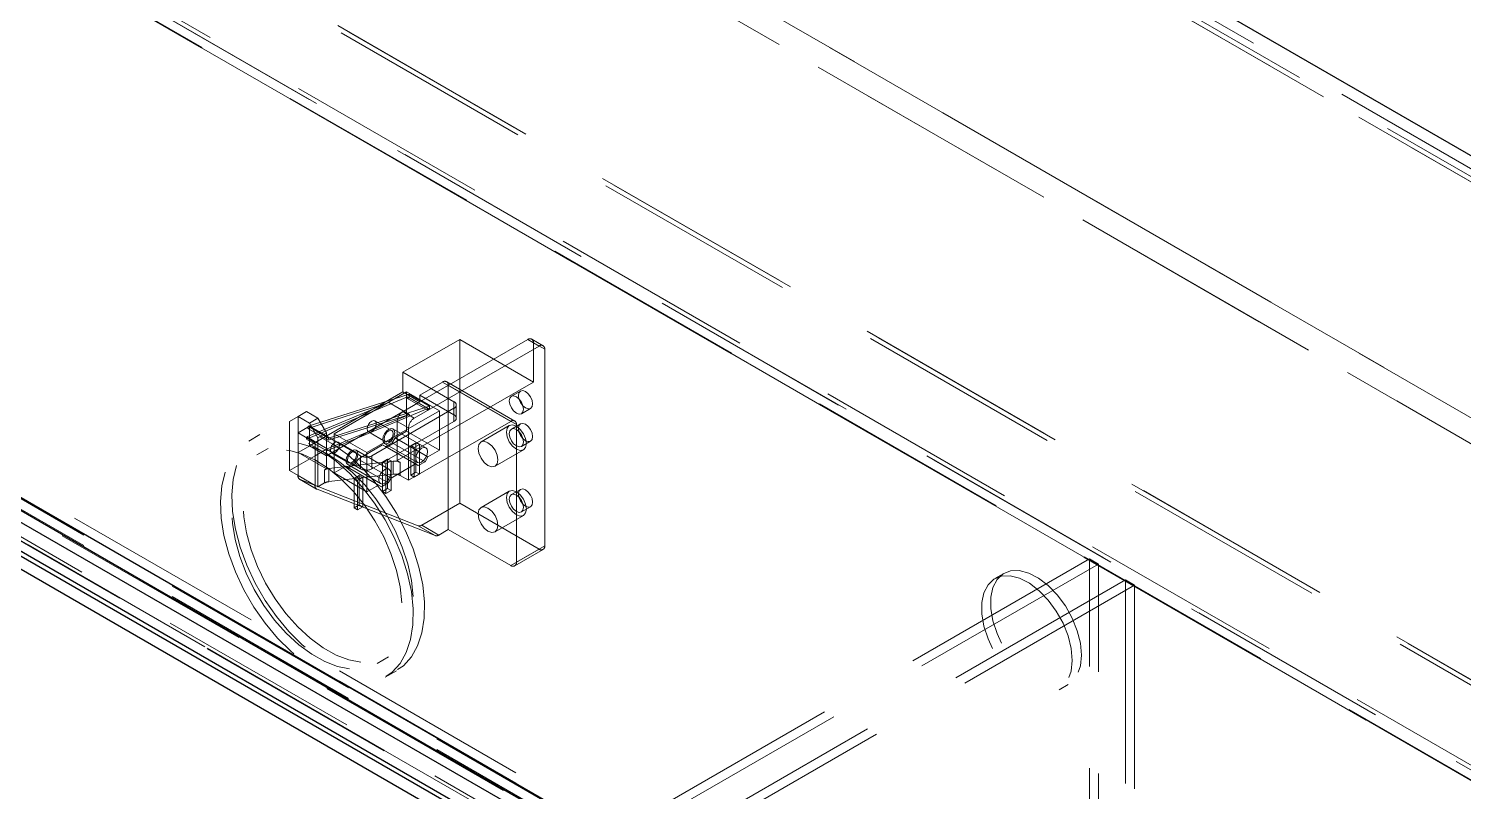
# Model space of a CAD drawing. Header units: millimetres. Extents: x 108 to 5832, y 144 to 4056.
# Drawn here: x 4961 to 5139.8, y 3035 to 3130.1 of the extents above; entities that cross this region are included whole.
import ezdxf

# ---------------------------------------------------------------- set-up
doc = ezdxf.new("R2010")
doc.units = ezdxf.units.MM
doc.header["$LTSCALE"] = 20
doc.linetypes.add('HIDDEN', pattern=[1.905, 1.27, -0.635])

msp = doc.modelspace()

# ---------------------------------------------------------------- linework, layer by layer
at = {"color": 1, "linetype": 'HIDDEN', "lineweight": 18}
for p, q in [((4136.91, 3690.52), (5317.77, 3008.81)), ((4108.62, 3674.19), (5289.49, 2992.49)), ((5317.36, 3009.73), (4177.09, 3667.99)), ((4176.5, 3667.66), (5316.36, 3009.63)), ((5344.64, 2994.94), (4180.75, 3666.84)), ((4136.91, 3661.12), (5317.77, 2979.42)), ((4135.49, 3658.67), (5316.36, 2976.97)), ((4151.05, 3652.96), (5290.9, 2994.94)), ((4108.62, 3644.79), (5289.49, 2963.09)), ((4109.04, 3643.88), (5289.9, 2962.18)), ((4110.04, 3643.97), (5290.9, 2962.27)), ((4116.05, 3629.24), (5279.51, 2957.59)), ((5280.59, 2957.57), (4116.77, 3629.43)), ((4116.97, 3628.71), (5281.15, 2956.65)), ((4115.83, 3628.06), (5280.01, 2955.99)), ((5279.51, 2956.28), (4116.05, 3627.93)), ((5279.56, 2956.33), (4116.23, 3627.9)), ((4054.96, 3593.97), (5218.42, 2922.32)), ((4054.96, 3592.67), (5218.42, 2921.01)), ((5218.14, 2920.85), (4054.96, 3592.34)), ((5219.69, 2923.05), (4065.28, 3589.48)), ((5219.69, 2921.75), (4065.28, 3588.17)), ((4059.34, 3586.22), (5213.75, 2919.79)), ((4059.38, 3586.12), (5213.8, 2919.7)), ((5213.9, 2919.71), (4059.48, 3586.13)), ((4059.48, 3584.83), (5213.9, 2918.4)), ((5033.62, 3024.26), (4861.09, 3123.87)), ((5014.71, 3091.35), (5007.64, 3087.27)), ((5023.19, 3091.35), (5007.64, 3082.37)), ((5009.05, 3081.55), (5024.61, 3090.54)), ((5014.71, 3091.35), (5023.9, 3086.04)), ((5014.71, 3091.35), (5014.71, 3070.94)), ((5024.61, 3090.54), (5023.19, 3091.35)), ((5025.11, 3090.58), (5023.69, 3091.4)), ((5023.9, 3090.94), (5025.32, 3090.13)), ((5023.9, 3086.04), (5023.9, 3090.94)), ((5025.32, 3090.13), (5025.32, 3065.63)), ((5014, 3083.59), (5007.64, 3087.27)), ((5007.64, 3084.82), (5007.64, 3087.27)), ((5007.64, 3084.82), (4995.97, 3078.08)), ((4999.05, 3079.61), (5008.1, 3084.84)), ((5023.9, 3086.04), (5006.93, 3076.25)), ((5009.76, 3083.59), (5007.64, 3084.82)), ((5008.1, 3084.84), (5012.2, 3082.47)), ((5008.1, 3084.84), (5008.1, 3079.94)), ((5012.59, 3086.04), (5009.76, 3084.41)), ((5012.59, 3086.04), (5021.07, 3081.15)), ((5021.57, 3081.19), (5013.09, 3086.09)), ((5013.29, 3067.67), (5013.29, 3085.64)), ((5021.78, 3080.74), (5013.29, 3085.64)), ((5022.29, 3084.92), (5021.15, 3084.27)), ((5008.2, 3084.2), (4995.61, 3078.94)), ((4995.64, 3079.2), (5005.9, 3083.48)), ((5005.9, 3083.48), (4995.78, 3080.27)), ((4995.83, 3080.53), (5008.42, 3084.53)), ((5009.76, 3083.59), (4998.09, 3076.86)), ((4998.37, 3079.06), (5010.96, 3083.06)), ((5008.44, 3082.01), (5005.9, 3083.48)), ((5008.2, 3084), (5008.2, 3084.2)), ((5008.2, 3084.2), (5010.75, 3082.73)), ((5008.42, 3084.13), (5008.2, 3084)), ((5008.2, 3084), (5010.75, 3082.53)), ((5008.42, 3084.53), (5010.96, 3083.06)), ((5008.42, 3084.53), (5008.42, 3084.13)), ((5008.42, 3084.13), (5010.96, 3082.66)), ((5009.76, 3083.59), (5009.76, 3084.41)), ((5014, 3081.96), (5009.76, 3084.41)), ((5010.96, 3083.06), (5010.96, 3082.66)), ((5014, 3081.96), (5014, 3083.59)), ((5014.29, 3081.55), (5014.29, 3083.19)), ((4994.56, 3081.76), (4993.5, 3081.15)), ((4993.5, 3081.15), (4994.56, 3081.76)), ((4995.62, 3082.37), (4994.56, 3081.76)), ((4994.56, 3081.76), (4995.62, 3082.37)), ((4994.56, 3081.76), (4995.97, 3080.94)), ((4994.56, 3081.76), (4994.56, 3077.27)), ((4997.03, 3081.55), (4995.62, 3082.37)), ((4995.97, 3080.94), (4997.03, 3081.55)), ((4997.03, 3081.55), (4998.09, 3079.72)), ((5010.75, 3082.73), (4998.15, 3077.47)), ((4998.18, 3077.73), (5008.44, 3082.01)), ((5008.44, 3082.01), (4998.33, 3078.8)), ((5003.15, 3077.25), (5012.2, 3082.47)), ((5003.75, 3076.86), (5014, 3082.78)), ((5007.64, 3082.37), (5009.05, 3081.55)), ((5010.75, 3082.53), (5010.75, 3082.73)), ((5010.96, 3082.66), (5010.75, 3082.53)), ((5012.2, 3082.47), (5012.2, 3077.57)), ((5014, 3082.78), (5014, 3081.15)), ((5022.4, 3082.1), (5023.54, 3082.76)), ((4989.82, 3079.51), (4988.41, 3078.69)), ((4993.5, 3081.15), (4993.5, 3075.02)), ((4995.97, 3080.53), (4994.56, 3079.72)), ((4996.68, 3078.49), (4994.56, 3079.72)), ((4995.78, 3080.27), (4995.83, 3080.53)), ((4995.78, 3080.27), (4998.33, 3078.8)), ((4995.83, 3080.53), (4998.37, 3079.06)), ((4997.03, 3079.11), (4995.97, 3080.94)), ((4995.97, 3080.53), (5002.33, 3076.86)), ((4995.97, 3078.08), (4995.97, 3080.53)), ((4998.09, 3079.72), (4997.03, 3079.11)), ((4998.09, 3079.72), (4998.09, 3075.23)), ((4999.05, 3074.72), (4999.05, 3079.61)), ((4999.05, 3079.61), (5003.15, 3077.25)), ((5003.35, 3079.84), (5005.47, 3078.61)), ((5003.75, 3075.23), (5014, 3081.15)), ((5006.27, 3080), (5004.15, 3081.23)), ((5010.5, 3077.85), (5006.39, 3080.22)), ((5008.1, 3079.94), (5006.65, 3079.1)), ((5008.34, 3080.33), (5006.93, 3081.15)), ((5006.93, 3076.25), (5006.93, 3081.15)), ((5008.1, 3079.94), (5012.2, 3077.57)), ((5021.07, 3081.15), (5008.34, 3073.8)), ((5008.34, 3073.8), (5008.34, 3080.33)), ((5020.9, 3080.62), (5017.37, 3078.58)), ((5022.29, 3080.84), (5021.15, 3080.19)), ((5021.78, 3063.59), (5021.78, 3080.74)), ((4990.82, 3077.77), (4989.41, 3076.96)), ((4994.56, 3077.27), (4996.68, 3078.49)), ((4995.61, 3078.94), (4995.64, 3079.2)), ((4995.61, 3078.94), (4998.15, 3077.47)), ((4995.64, 3079.2), (4998.18, 3077.73)), ((4995.97, 3078.08), (4998.09, 3076.86)), ((4996.68, 3078.49), (4996.68, 3076.86)), ((4998.09, 3077.68), (4996.68, 3076.86)), ((4997.03, 3079.11), (4997.03, 3072.98)), ((4998.09, 3077.68), (5002.33, 3075.23)), ((4998.15, 3077.47), (4998.18, 3077.73)), ((4998.33, 3078.8), (4998.37, 3079.06)), ((5001.67, 3077.35), (4999.55, 3078.57)), ((5005.09, 3078.21), (5002.05, 3076.45)), ((5009.19, 3075.84), (5005.09, 3078.21)), ((5005.45, 3078), (5005.09, 3078.21)), ((5005.34, 3078.4), (5009.45, 3076.03)), ((5006.29, 3078.49), (5005.45, 3078)), ((5009.55, 3075.63), (5005.45, 3078)), ((5006.65, 3079.1), (5006.29, 3078.49)), ((5010.4, 3076.12), (5006.29, 3078.49)), ((5010.75, 3076.74), (5006.65, 3079.1)), ((5008.63, 3078.12), (5009.26, 3078.49)), ((5008.63, 3074.45), (5008.63, 3078.12)), ((5008.63, 3078.12), (5009.05, 3077.88)), ((5009.05, 3077.88), (5009.69, 3078.25)), ((5009.05, 3074.2), (5009.05, 3077.88)), ((5009.26, 3078.49), (5009.26, 3074.82)), ((5009.26, 3078.49), (5009.69, 3078.25)), ((5009.69, 3078.25), (5009.69, 3074.57)), ((5022.4, 3078.02), (5023.54, 3078.67)), ((4996.68, 3076.86), (4993.5, 3075.02)), ((4998.09, 3075.23), (4994.56, 3077.27)), ((4994.56, 3077.27), (4994.56, 3074.38)), ((4996.68, 3073.16), (4996.68, 3076.86)), ((4998.39, 3075.26), (5006.41, 3076.19)), ((4998.75, 3077.19), (5000.87, 3075.96)), ((5002.05, 3076.45), (5001.7, 3075.84)), ((5005.9, 3075.2), (5001.8, 3077.56)), ((5006.15, 3074.08), (5002.05, 3076.45)), ((5002.33, 3076.86), (5002.33, 3075.23)), ((5003.15, 3072.35), (5003.15, 3077.25)), ((5003.75, 3075.23), (5003.75, 3076.86)), ((5005.09, 3076.08), (5005.73, 3076.45)), ((5005.09, 3072.41), (5005.09, 3076.08)), ((5005.09, 3076.08), (5005.52, 3075.84)), ((5005.52, 3075.84), (5006.15, 3076.21)), ((5005.73, 3076.45), (5005.73, 3072.78)), ((5005.73, 3076.45), (5006.15, 3076.21)), ((5006.15, 3076.21), (5006.15, 3072.53)), ((5006.41, 3074.55), (5006.41, 3076.19)), ((5006.93, 3076.25), (5007.31, 3076.03)), ((5007.31, 3076.03), (5007.31, 3074.4)), ((5010.4, 3076.12), (5009.55, 3075.63)), ((5010.75, 3076.74), (5010.4, 3076.12)), ((5012.2, 3077.57), (5010.75, 3076.74)), ((5019.12, 3075.55), (5022.65, 3077.59)), ((4993.5, 3075.02), (4997.03, 3072.98)), ((4994.56, 3074.38), (4996.68, 3073.16)), ((4997.88, 3075.1), (4998.09, 3075.23)), ((4997.88, 3073.47), (4997.88, 3075.1)), ((4998.39, 3075.26), (4998.39, 3073.63)), ((5006.41, 3074.55), (4998.39, 3073.63)), ((5000.5, 3075.55), (4999.05, 3074.72)), ((4999.05, 3074.72), (5003.15, 3072.35)), ((5004.6, 3073.18), (5000.5, 3075.55)), ((5000.85, 3075.35), (5000.5, 3075.55)), ((5000.75, 3075.75), (5004.85, 3073.38)), ((5001.7, 3075.84), (5000.85, 3075.35)), ((5004.95, 3072.98), (5000.85, 3075.35)), ((5001.56, 3074.04), (5002.19, 3074.41)), ((5005.8, 3073.47), (5001.7, 3075.84)), ((5001.98, 3073.8), (5002.62, 3074.16)), ((5002.19, 3074.41), (5002.19, 3070.73)), ((5002.19, 3074.41), (5002.62, 3074.16)), ((5002.62, 3074.16), (5002.62, 3070.49)), ((5005.52, 3072.16), (5005.52, 3075.84)), ((5009.19, 3075.84), (5006.15, 3074.08)), ((5008.34, 3073.8), (5007.31, 3074.4)), ((5009.26, 3074.82), (5008.63, 3074.45)), ((5008.63, 3074.45), (5009.05, 3074.2)), ((5009.69, 3074.57), (5009.05, 3074.2)), ((5009.55, 3075.63), (5009.19, 3075.84)), ((5009.26, 3074.82), (5009.69, 3074.57)), ((4994.76, 3073.92), (4996.88, 3072.7)), ((4996.93, 3072.68), (4994.81, 3073.9)), ((5009.53, 3068.14), (4994.81, 3073.9)), ((5011.65, 3066.91), (4996.93, 3072.68)), ((4997.88, 3073.47), (4997.03, 3072.98)), ((5001.56, 3070.37), (5001.56, 3074.04)), ((5001.56, 3074.04), (5001.98, 3073.8)), ((5001.98, 3070.12), (5001.98, 3073.8)), ((5004.6, 3073.18), (5003.15, 3072.35)), ((5004.95, 3072.98), (5004.6, 3073.18)), ((5005.8, 3073.47), (5004.95, 3072.98)), ((5005.73, 3072.78), (5005.09, 3072.41)), ((5005.09, 3072.41), (5005.52, 3072.16)), ((5006.15, 3072.53), (5005.52, 3072.16)), ((5005.73, 3072.78), (5006.15, 3072.53)), ((5006.15, 3074.08), (5005.8, 3073.47)), ((5020.9, 3072.45), (5017.37, 3070.41)), ((5022.29, 3072.67), (5021.15, 3072.02)), ((5002.19, 3070.73), (5001.56, 3070.37)), ((5002.19, 3070.73), (5002.62, 3070.49)), ((5014.71, 3070.94), (5009.98, 3068.21)), ((5014.71, 3070.94), (5024.61, 3065.22)), ((5022.4, 3069.86), (5023.54, 3070.51)), ((5001.56, 3070.37), (5001.98, 3070.12)), ((5002.62, 3070.49), (5001.98, 3070.12)), ((5019.12, 3067.38), (5022.65, 3069.42)), ((5009.53, 3068.14), (5011.65, 3066.91)), ((5012.1, 3066.98), (5009.98, 3068.21)), ((5012.1, 3066.98), (5013.29, 3067.67)), ((5013.29, 3067.67), (5021.07, 3063.18)), ((5024.61, 3065.22), (5021.07, 3063.18)), ((5021.57, 3063.13), (5025.11, 3065.17)), ((5021.78, 3063.59), (5025.32, 3065.63)), ((5093.2, 3064), (5039.03, 3032.74)), ((5093.2, 3064), (5094.33, 3063.35)), ((5093.2, 2936.3), (5093.2, 3064)), ((5094.33, 3063.35), (5040.16, 3032.08)), ((5082.55, 3062.19), (5081.42, 3061.54)), ((5094.33, 2935.64), (5094.33, 3063.35)), ((5043.56, 3030.12), (5097.72, 3061.39)), ((5044.69, 3029.47), (5098.85, 3060.74)), ((5098.85, 3060.74), (5097.72, 3061.39)), ((5097.72, 3061.39), (5097.72, 2933.68)), ((5098.85, 3060.74), (5098.85, 2933.03)), ((5004.41, 3050.98), (5005.82, 3051.79)), ((5005.41, 3049.24), (5006.82, 3050.06)), ((5089.42, 3047.68), (5090.55, 3048.34))]:
    msp.add_line(p, q, dxfattribs=at)
at = {"color": 7, "linetype": 'Continuous', "lineweight": 25}
for p, q in [((5344.64, 2996.57), (4180.75, 3668.47)), ((4053.47, 3595), (5217.37, 2923.09)), ((4053.47, 3593.36), (5217.37, 2921.46)), ((4300.95, 3444.82), (5213, 2918.31)), ((5030.09, 3022.22), (4857.55, 3121.82))]:
    msp.add_line(p, q, dxfattribs=at)
at = {"color": 8, "linetype": 'Continuous', "lineweight": 25}
for p, q in [((4300.95, 3449.03), (5217.01, 2920.2)), ((4300.95, 3445.43), (5212.62, 2919.13))]:
    msp.add_line(p, q, dxfattribs=at)
at = {"color": 1, "linetype": 'HIDDEN', "lineweight": 18, "flags": 128}
for points in [[(5023.79, 3083.33), (5023.73, 3083.76), (5023.54, 3084.2), (5023.25, 3084.59), (5022.91, 3084.86), (5022.57, 3084.98), (5022.29, 3084.92), (5022.09, 3084.7), (5022.03, 3084.35), (5022.09, 3083.92), (5022.29, 3083.48), (5022.57, 3083.09), (5022.91, 3082.82), (5023.25, 3082.7), (5023.54, 3082.76), (5023.73, 3082.98), (5023.79, 3083.33)], [(5022.66, 3082.68), (5022.6, 3083.1), (5022.4, 3083.55), (5022.12, 3083.93), (5021.78, 3084.21), (5021.44, 3084.32), (5021.15, 3084.27), (5020.96, 3084.05), (5020.9, 3083.7), (5020.96, 3083.27), (5021.15, 3082.82), (5021.44, 3082.44), (5021.78, 3082.17), (5022.12, 3082.05), (5022.4, 3082.1), (5022.6, 3082.32), (5022.66, 3082.68)], [(5003.18, 3080.21), (5003.23, 3080.48), (5003.35, 3080.76), (5003.53, 3081.01), (5003.75, 3081.19), (5003.96, 3081.26), (5004.15, 3081.23), (5004.27, 3081.08), (5004.31, 3080.86), (5004.27, 3080.58), (5004.15, 3080.3), (5003.96, 3080.05), (5003.75, 3079.88), (5003.53, 3079.8), (5003.35, 3079.84), (5003.23, 3079.98), (5003.18, 3080.21)], [(5008.91, 3057.79), (5008.69, 3059.93), (5008.21, 3062.16), (5007.5, 3064.42), (5006.56, 3066.67), (5005.41, 3068.87), (5004.08, 3070.96), (5002.6, 3072.9), (5001, 3074.65), (4999.31, 3076.18), (4997.57, 3077.44), (4995.82, 3078.42), (4994.09, 3079.09), (4992.41, 3079.44), (4990.84, 3079.45), (4989.39, 3079.14), (4988.11, 3078.5), (4987.01, 3077.56), (4986.12, 3076.32), (4985.46, 3074.82), (4985.05, 3073.09), (4984.89, 3071.16), (4984.99, 3069.09), (4985.33, 3066.9), (4985.93, 3064.65), (4986.76, 3062.38), (4987.81, 3060.15), (4989.05, 3058), (4990.46, 3055.98), (4992, 3054.13), (4993.65, 3052.48), (4995.37, 3051.09), (4997.12, 3049.96), (4998.87, 3049.14), (5000.58, 3048.63), (5002.2, 3048.45), (5003.72, 3048.6), (5005.09, 3049.07), (5006.28, 3049.87), (5007.28, 3050.96), (5008.05, 3052.33), (5008.59, 3053.95), (5008.88, 3055.78), (5008.91, 3057.79)], [(5010.33, 3058.61), (5010.1, 3060.75), (5009.63, 3062.97), (5008.91, 3065.24), (5007.97, 3067.49), (5006.83, 3069.69), (5005.5, 3071.78), (5004.02, 3073.72), (5002.42, 3075.47), (5000.73, 3077), (4998.99, 3078.26), (4997.23, 3079.24), (4995.5, 3079.91), (4993.83, 3080.25), (4992.25, 3080.27), (4990.81, 3079.95), (4989.52, 3079.32), (4988.42, 3078.37), (4987.54, 3077.14), (4986.88, 3075.64), (4986.46, 3073.91), (4986.3, 3071.98), (4986.4, 3069.9), (4986.75, 3067.71), (4987.35, 3065.46), (4988.18, 3063.2), (4989.22, 3060.97), (4990.46, 3058.82), (4991.87, 3056.8), (4993.42, 3054.94), (4995.07, 3053.3), (4996.79, 3051.9), (4998.54, 3050.78), (5000.29, 3049.95), (5001.99, 3049.45), (5003.62, 3049.26), (5005.13, 3049.41), (5006.5, 3049.89), (5007.7, 3050.68), (5008.69, 3051.78), (5009.47, 3053.15), (5010.01, 3054.77), (5010.29, 3056.6), (5010.33, 3058.61)], [(5005.13, 3078.88), (5005.18, 3079.24), (5005.34, 3079.61), (5005.59, 3079.94), (5005.87, 3080.17), (5006.15, 3080.26), (5006.39, 3080.22), (5006.56, 3080.03), (5006.61, 3079.74), (5006.56, 3079.38), (5006.39, 3079), (5006.15, 3078.68), (5005.87, 3078.45), (5005.59, 3078.35), (5005.34, 3078.4), (5005.18, 3078.58), (5005.13, 3078.88)], [(5006.44, 3079.63), (5006.39, 3079.86), (5006.27, 3080), (5006.09, 3080.04), (5005.87, 3079.96), (5005.65, 3079.79), (5005.47, 3079.54), (5005.35, 3079.26), (5005.3, 3078.98), (5005.35, 3078.76), (5005.47, 3078.61), (5005.65, 3078.58), (5005.87, 3078.65), (5006.09, 3078.83), (5006.27, 3079.08), (5006.39, 3079.36), (5006.44, 3079.63)], [(5023.02, 3078.39), (5022.92, 3078.99), (5022.65, 3079.61), (5022.25, 3080.15), (5021.78, 3080.53), (5021.31, 3080.7), (5020.9, 3080.62), (5020.64, 3080.31), (5020.54, 3079.82), (5020.64, 3079.22), (5020.9, 3078.6), (5021.31, 3078.06), (5021.78, 3077.67), (5022.25, 3077.51), (5022.65, 3077.59), (5022.92, 3077.9), (5023.02, 3078.39)], [(5022.66, 3078.59), (5022.6, 3079.02), (5022.4, 3079.46), (5022.12, 3079.85), (5021.78, 3080.12), (5021.44, 3080.24), (5021.15, 3080.19), (5020.96, 3079.97), (5020.9, 3079.61), (5020.96, 3079.18), (5021.15, 3078.74), (5021.44, 3078.36), (5021.78, 3078.08), (5022.12, 3077.96), (5022.4, 3078.02), (5022.6, 3078.24), (5022.66, 3078.59)], [(5023.79, 3079.25), (5023.73, 3079.68), (5023.54, 3080.12), (5023.25, 3080.5), (5022.91, 3080.78), (5022.57, 3080.89), (5022.29, 3080.84), (5022.09, 3080.62), (5022.03, 3080.27), (5022.09, 3079.84), (5022.29, 3079.4), (5022.57, 3079.01), (5022.91, 3078.74), (5023.25, 3078.62), (5023.54, 3078.67), (5023.73, 3078.89), (5023.79, 3079.25)], [(5008.91, 3059.33), (5008.7, 3061.32), (5008.25, 3063.38), (5007.56, 3065.47), (5006.65, 3067.55), (5005.55, 3069.57), (5004.28, 3071.47), (5002.88, 3073.22), (5001.36, 3074.76), (4999.77, 3076.08), (4998.15, 3077.13), (4996.54, 3077.89), (4994.96, 3078.34), (4993.46, 3078.47), (4992.08, 3078.29), (4990.85, 3077.79), (4989.79, 3076.98), (4988.92, 3075.89), (4988.28, 3074.53), (4987.88, 3072.95), (4987.72, 3071.18), (4987.81, 3069.25), (4988.14, 3067.23), (4988.72, 3065.14), (4989.51, 3063.05), (4990.52, 3060.99), (4991.71, 3059.03), (4993.05, 3057.2), (4994.52, 3055.55), (4996.07, 3054.11), (4997.68, 3052.93), (4999.3, 3052.02), (5000.91, 3051.41), (5002.45, 3051.12), (5003.89, 3051.14), (5005.2, 3051.49), (5006.35, 3052.15), (5007.32, 3053.1), (5008.07, 3054.33), (5008.59, 3055.8), (5008.88, 3057.48), (5008.91, 3059.33)], [(4998.59, 3077.55), (4998.63, 3077.83), (4998.75, 3078.11), (4998.94, 3078.36), (4999.15, 3078.53), (4999.37, 3078.61), (4999.55, 3078.57), (4999.67, 3078.43), (4999.72, 3078.21), (4999.67, 3077.93), (4999.55, 3077.65), (4999.37, 3077.4), (4999.15, 3077.23), (4998.94, 3077.15), (4998.75, 3077.19), (4998.63, 3077.33), (4998.59, 3077.55)], [(5009.23, 3076.51), (5009.28, 3076.87), (5009.45, 3077.24), (5009.69, 3077.57), (5009.97, 3077.8), (5010.25, 3077.9), (5010.5, 3077.85), (5010.66, 3077.66), (5010.71, 3077.37), (5010.66, 3077.01), (5010.5, 3076.64), (5010.25, 3076.31), (5009.97, 3076.08), (5009.69, 3075.98), (5009.45, 3076.03), (5009.28, 3076.22), (5009.23, 3076.51)], [(5019.48, 3076.35), (5019.39, 3076.95), (5019.12, 3077.57), (5018.72, 3078.11), (5018.24, 3078.49), (5017.77, 3078.66), (5017.37, 3078.58), (5017.1, 3078.27), (5017.01, 3077.78), (5017.1, 3077.18), (5017.37, 3076.56), (5017.77, 3076.02), (5018.24, 3075.63), (5018.72, 3075.47), (5019.12, 3075.55), (5019.39, 3075.86), (5019.48, 3076.35)], [(5007.5, 3058.52), (5007.29, 3060.5), (5006.83, 3062.56), (5006.14, 3064.66), (5005.24, 3066.74), (5004.14, 3068.75), (5002.87, 3070.65), (5001.46, 3072.4), (4999.95, 3073.95), (4998.36, 3075.26), (4996.74, 3076.31), (4995.12, 3077.07), (4993.55, 3077.52), (4992.05, 3077.66), (4990.67, 3077.47), (4989.43, 3076.97), (4988.37, 3076.16), (4987.51, 3075.07), (4986.87, 3073.72), (4986.46, 3072.13), (4986.3, 3070.36), (4986.39, 3068.44), (4986.73, 3066.41), (4987.3, 3064.32), (4988.1, 3062.23), (4989.1, 3060.18), (4990.29, 3058.21), (4991.64, 3056.38), (4993.1, 3054.73), (4994.66, 3053.3), (4996.27, 3052.11), (4997.89, 3051.2), (4999.49, 3050.6), (5001.03, 3050.3), (5002.47, 3050.33), (5003.79, 3050.67), (5004.94, 3051.33), (5005.9, 3052.28), (5006.66, 3053.51), (5007.18, 3054.98), (5007.46, 3056.66), (5007.5, 3058.52)], [(5000.53, 3076.23), (5000.59, 3076.59), (5000.75, 3076.96), (5000.99, 3077.28), (5001.27, 3077.51), (5001.56, 3077.61), (5001.8, 3077.56), (5001.96, 3077.38), (5002.02, 3077.08), (5001.96, 3076.72), (5001.8, 3076.35), (5001.56, 3076.03), (5001.27, 3075.8), (5000.99, 3075.7), (5000.75, 3075.75), (5000.59, 3075.93), (5000.53, 3076.23)], [(5001.84, 3076.98), (5001.8, 3077.21), (5001.67, 3077.35), (5001.49, 3077.38), (5001.27, 3077.31), (5001.06, 3077.13), (5000.87, 3076.89), (5000.75, 3076.6), (5000.71, 3076.33), (5000.75, 3076.1), (5000.87, 3075.96), (5001.06, 3075.93), (5001.27, 3076), (5001.49, 3076.18), (5001.67, 3076.42), (5001.8, 3076.71), (5001.84, 3076.98)], [(5004.63, 3073.86), (5004.69, 3074.22), (5004.85, 3074.59), (5005.09, 3074.91), (5005.37, 3075.14), (5005.66, 3075.24), (5005.9, 3075.2), (5006.06, 3075.01), (5006.12, 3074.72), (5006.06, 3074.35), (5005.9, 3073.98), (5005.66, 3073.66), (5005.37, 3073.43), (5005.09, 3073.33), (5004.85, 3073.38), (5004.69, 3073.56), (5004.63, 3073.86)], [(5023.02, 3070.22), (5022.92, 3070.82), (5022.65, 3071.44), (5022.25, 3071.98), (5021.78, 3072.37), (5021.31, 3072.53), (5020.9, 3072.45), (5020.64, 3072.14), (5020.54, 3071.65), (5020.64, 3071.05), (5020.9, 3070.43), (5021.31, 3069.89), (5021.78, 3069.51), (5022.25, 3069.34), (5022.65, 3069.42), (5022.92, 3069.73), (5023.02, 3070.22)], [(5023.79, 3071.08), (5023.73, 3071.51), (5023.54, 3071.95), (5023.25, 3072.34), (5022.91, 3072.61), (5022.57, 3072.73), (5022.29, 3072.67), (5022.09, 3072.45), (5022.03, 3072.1), (5022.09, 3071.67), (5022.29, 3071.23), (5022.57, 3070.84), (5022.91, 3070.57), (5023.25, 3070.45), (5023.54, 3070.51), (5023.73, 3070.73), (5023.79, 3071.08)], [(5022.66, 3070.43), (5022.6, 3070.86), (5022.4, 3071.3), (5022.12, 3071.69), (5021.78, 3071.96), (5021.44, 3072.08), (5021.15, 3072.02), (5020.96, 3071.8), (5020.9, 3071.45), (5020.96, 3071.02), (5021.15, 3070.58), (5021.44, 3070.19), (5021.78, 3069.92), (5022.12, 3069.8), (5022.4, 3069.86), (5022.6, 3070.08), (5022.66, 3070.43)], [(5019.48, 3068.18), (5019.39, 3068.78), (5019.12, 3069.4), (5018.72, 3069.94), (5018.24, 3070.33), (5017.77, 3070.49), (5017.37, 3070.41), (5017.1, 3070.1), (5017.01, 3069.61), (5017.1, 3069.01), (5017.37, 3068.39), (5017.77, 3067.85), (5018.24, 3067.47), (5018.72, 3067.3), (5019.12, 3067.38), (5019.39, 3067.69), (5019.48, 3068.18)], [(5091.08, 3051.35), (5090.94, 3052.83), (5090.55, 3054.39), (5089.92, 3055.97), (5089.08, 3057.48), (5088.07, 3058.85), (5086.93, 3060.03), (5085.73, 3060.96), (5084.5, 3061.59), (5083.33, 3061.89), (5082.24, 3061.85), (5081.31, 3061.48), (5080.57, 3060.78), (5080.06, 3059.79), (5079.8, 3058.57), (5079.8, 3057.15), (5080.06, 3055.62), (5080.57, 3054.04), (5081.31, 3052.49), (5082.24, 3051.04), (5083.33, 3049.75), (5084.5, 3048.69), (5085.73, 3047.91), (5086.93, 3047.44), (5088.07, 3047.31), (5089.08, 3047.52), (5089.92, 3048.06), (5090.55, 3048.91), (5090.94, 3050.02), (5091.08, 3051.35)], [(5092.21, 3052), (5092.08, 3053.48), (5091.68, 3055.04), (5091.05, 3056.62), (5090.21, 3058.13), (5089.2, 3059.51), (5088.06, 3060.69), (5086.86, 3061.61), (5085.64, 3062.24), (5084.46, 3062.54), (5083.38, 3062.51), (5082.44, 3062.13), (5081.7, 3061.43), (5081.19, 3060.45), (5080.93, 3059.22), (5080.93, 3057.81), (5081.19, 3056.27), (5081.7, 3054.7), (5082.44, 3053.14), (5083.38, 3051.69), (5084.46, 3050.41), (5085.64, 3049.35), (5086.86, 3048.57), (5088.06, 3048.1), (5089.2, 3047.96), (5090.21, 3048.17), (5091.05, 3048.71), (5091.68, 3049.56), (5092.08, 3050.67), (5092.21, 3052)]]:
    msp.add_lwpolyline(points, dxfattribs=at)
at = {"color": 1, "linetype": 'HIDDEN', "lineweight": 18}
for centre, radius, start, end in [((5023.47, 3091.01), 0.437, 350.7883, 129.198), ((5024.88, 3090.2), 0.437, 350.7883, 129.198), ((5012.86, 3085.71), 0.437, 350.7887, 129.2094), ((5013.85, 3083.19), 0.437, 290.7891, 69.2169), ((5008.47, 3081.08), 1.54, 122.6093, 177.3917), ((5009.88, 3080.26), 1.54, 122.6093, 177.3917), ((5013.85, 3081.55), 0.437, 290.7891, 69.2169), ((5021.35, 3080.81), 0.437, 350.7887, 129.2094), ((5003.04, 3078.22), 1.54, 242.6113, 297.3877), ((5006.61, 3074.68), 1.52, 62.5055, 97.6629), ((4995.03, 3074.32), 0.477, 173.1108, 242.4286), ((4998.52, 3073.93), 1.34, 95.6671, 118.683), ((5003.04, 3076.59), 1.54, 242.6113, 297.3877), ((5006.61, 3073.05), 1.52, 62.5055, 97.6629), ((4997.15, 3073.1), 0.477, 173.1108, 242.4286), ((4998.52, 3072.29), 1.34, 95.6671, 118.683), ((5009.68, 3068.65), 0.535, 253.4376, 304.3949), ((5011.8, 3067.42), 0.535, 253.4376, 304.3949), ((5024.88, 3065.56), 0.437, 230.8054, 9.2053), ((5021.35, 3063.52), 0.437, 230.8054, 9.2053)]:
    msp.add_arc(centre, radius, start, end, dxfattribs=at)

doc.saveas('drawing.dxf')
